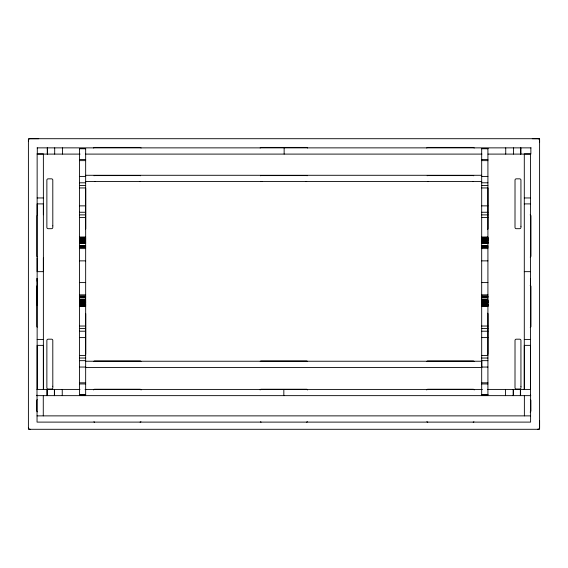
<?xml version="1.0" encoding="UTF-8"?>
<svg xmlns="http://www.w3.org/2000/svg" width="568" height="568" viewBox="0 0 568 568"><rect width="100%" height="100%" fill="white"/><g stroke="black" fill="none" stroke-linecap="round" stroke-linejoin="round"><path stroke-width="0.85" d="M37.14 389.414L37.14 258M37.14 214.761L37.14 153.885M43.374 258L43.374 389.414L43.381 345.358L37.147 345.358L37.147 389.421M43.374 214.761L43.374 153.885L37.147 153.892M530.533 291.782L530.533 278.384M539.6 420.632L539.6 427.612A1.775 1.775 0 0 1 538.13 429.266L537.463 429.294M28.4 141.283L28.421 140.218A1.775 1.775 0 0 1 30.04 138.713L38.73 138.706M139.572 181.54L140.175 181.533M306.081 181.54L306.684 181.533M472.413 181.54L473.258 181.533M37.083 147.865L531.073 147.865M79.428 148.532L85.662 148.532L85.662 394.923L79.428 394.923L79.428 148.532L85.662 148.575M481.685 148.532L487.919 148.532L487.919 394.923L481.685 394.923L481.685 148.532L487.919 148.575M79.428 148.759L85.662 148.759M481.685 148.759L487.919 148.759M80.116 154.098L37.296 154.098L37.296 147.865M85.363 154.098L481.92 154.098M488.004 154.098L530.86 154.098L530.86 147.865M79.428 159.509L85.662 159.509M481.685 159.509L487.919 159.509M79.428 160.637L85.662 160.637M481.685 160.637L487.919 160.637M85.662 175.285L481.685 175.285M79.428 176.414L85.662 176.414M481.685 176.414L487.919 176.414M85.662 181.519L481.685 181.519M79.428 182.797L85.662 182.797M481.685 182.797L487.919 182.797M79.428 185.424L85.662 185.424M481.685 185.424L487.919 185.424M79.428 187.944L85.662 187.944M481.685 187.944L487.919 187.944M37.147 197.955L43.381 197.955M524.292 197.955L530.526 197.955M524.292 203.905L530.526 203.898M79.428 205.864L85.662 205.864M481.685 205.864L487.919 205.864M79.428 212.254L85.662 212.254M481.685 212.254L487.919 212.254M79.428 214.881L85.662 214.881M481.685 214.881L487.919 214.881M79.428 217.43L85.662 217.43M481.685 217.43L487.919 217.43M79.428 237.062L85.662 236.991M481.685 237.062L487.919 236.991M79.428 237.388L85.662 237.41M481.685 237.41L487.919 237.388M79.428 237.566L85.662 237.566M481.685 237.566L487.919 237.566M79.428 238.077L85.662 238.077M481.685 238.077L487.919 238.077M79.428 238.162L85.662 238.162M481.685 238.162L487.919 238.162M79.428 238.304L85.662 238.304M481.685 238.304L487.919 238.304M79.428 238.631L85.662 238.631M481.685 238.631L487.919 238.631M79.428 238.773L85.662 238.773M481.685 238.773L487.919 238.773M79.428 239.128L85.662 239.128M481.685 239.128L487.919 239.128M79.428 239.298L85.662 239.298M481.685 239.298L487.919 239.298M79.428 239.419L85.662 239.419M481.685 239.419L487.919 239.419M79.428 239.554L85.662 239.554M481.685 239.554L487.919 239.554M79.428 240.477L85.662 240.477M481.685 240.477L487.919 240.477M79.428 240.605L85.662 240.605M481.685 240.605L487.919 240.605M79.428 240.796L85.662 240.796M481.685 240.796L487.919 240.796M79.428 240.903L85.662 240.903M481.685 240.903L487.919 240.903M79.428 241.215L85.662 241.215M481.685 241.215L487.919 241.215M85.662 241.556L79.428 241.556L85.662 241.663M481.685 241.556L487.919 241.556L481.685 241.663M79.428 242.103L85.662 242.103M481.685 242.103L487.919 242.103M79.428 242.202L85.662 242.202M481.685 242.202L487.919 242.202M79.428 242.28L85.662 242.28M481.685 242.28L487.919 242.28M79.428 242.628L85.662 242.628M481.685 242.628L487.919 242.628M79.428 242.813L85.662 242.813M481.685 242.813L487.919 242.813M79.428 243.26L85.662 243.26M481.685 243.26L487.919 243.26M79.428 243.352L85.662 243.352M481.685 243.352L487.919 243.352M79.428 243.509L85.662 243.509M481.685 243.509L487.919 243.509M79.428 245.525L85.662 245.525M481.685 245.525L487.919 245.525M79.428 246.214L85.662 246.214M481.685 246.214L487.919 246.214M79.428 246.803L85.662 246.803M481.685 246.803L487.919 246.803M79.428 247.144L85.662 247.144M481.685 247.144L487.919 247.144M79.428 247.485L85.662 247.485M481.685 247.485L487.919 247.485M79.428 248.614L85.662 248.614M481.685 248.614L487.919 248.614M79.428 260.868L85.662 260.868M481.685 260.868L487.919 260.868M524.292 271.66L530.526 271.66M79.428 282.594L85.662 282.594M481.685 282.594L487.919 282.594M79.428 294.849L85.662 294.849M481.685 294.849L487.919 294.849M79.428 295.978L85.662 295.978M481.685 295.978L487.919 295.978M79.428 296.311L85.662 296.311M481.685 296.311L487.919 296.311M79.428 296.659L85.662 296.659M481.685 296.659L487.919 296.659M79.428 297.249L85.662 297.249M481.685 297.249L487.919 297.249M79.428 297.93L85.662 297.93M481.685 297.93L487.919 297.93M79.428 299.954L85.662 299.954M481.685 299.954L487.919 299.954M79.428 300.11L85.662 300.11M481.685 300.11L487.919 300.11M79.428 300.202L85.662 300.202M481.685 300.202L487.919 300.202M79.428 300.649L85.662 300.649M481.685 300.649L487.919 300.649M79.428 301.359L85.662 301.359M481.685 301.359L487.919 301.359M79.428 301.899L85.662 301.8M481.685 301.906L487.919 301.8M79.428 302.24L85.662 302.24M481.685 302.24L487.919 302.24M79.428 302.559L85.662 302.559M481.685 302.559L487.919 302.559M79.428 302.666L85.662 302.666M481.685 302.666L487.919 302.666M79.428 302.851L85.662 302.851M481.685 302.851L487.919 302.851M79.428 302.985L85.662 302.985M481.685 302.985L487.919 302.985M79.428 303.901L85.662 303.901M481.685 303.901L487.919 303.901M79.428 304.036L85.662 304.036M481.685 304.036L487.919 304.036M79.428 304.164L85.662 304.164M481.685 304.164L487.919 304.164M79.428 304.334L85.662 304.334M481.685 304.334L487.919 304.334M79.428 304.689L85.662 304.689M481.685 304.689L487.919 304.689M79.428 304.824L85.662 304.824M481.685 304.824L487.919 304.824M79.428 305.158L85.662 305.158M481.685 305.158L487.919 305.158M79.428 305.293L85.662 305.293M481.685 305.293L487.919 305.293M79.428 305.385L85.662 305.385M481.685 305.385L487.919 305.385M79.428 305.896L85.662 305.896M481.685 305.896L487.919 305.896M79.428 306.046L85.662 306.046M481.685 306.046L487.919 306.046M79.428 306.074L85.662 306.074M481.685 306.074L487.919 306.074M79.428 306.471L85.662 306.471M481.685 306.471L487.919 306.471M79.428 326.032L85.662 326.032M481.685 326.032L487.919 326.032M79.428 328.581L85.662 328.581M481.685 328.581L487.919 328.581M79.428 331.208L85.662 331.208M481.685 331.208L487.919 331.208M79.428 337.591L85.662 337.591M481.685 337.591L487.919 337.591M37.147 339.416L43.381 339.416M524.292 339.416L530.526 339.416M79.428 355.518L85.662 355.518M481.685 355.518L487.919 355.518M79.428 358.032L85.662 358.032M481.685 358.032L487.919 358.032M79.428 360.659L85.662 360.659M481.685 360.659L487.919 360.659M85.662 361.234L481.806 361.234L481.806 367.468L85.662 367.468M79.428 367.049L85.662 367.049M481.685 367.049L487.919 367.049M79.428 382.825L85.662 382.825M481.685 382.825L487.919 382.825M79.428 383.954L85.662 383.954M481.685 383.954L487.919 383.954M79.974 389.414L36.998 389.414L36.998 395.647M85.058 389.414L482.388 389.414M487.706 389.414L530.562 389.414L530.526 345.358L524.292 345.358L524.292 389.421L524.299 153.885L530.526 153.892L530.562 395.647M79.428 394.703L85.662 394.703M481.685 394.703L487.919 394.703M79.428 394.859L85.662 394.881M481.685 394.859L487.919 394.881M36.785 395.647L530.775 395.647M37.041 415.875L530.604 415.875M532.294 138.706L538.002 138.713A1.775 1.775 0 0 1 539.586 140.261L539.6 142.263M261.06 181.533L261.905 181.54M94.551 181.533L95.396 181.54M427.633 181.533L428.236 181.54M530.533 302.275L530.533 305.172M37.147 278.384L37.147 281.274M530.604 395.115L530.604 422.109L37.041 422.109L37.041 395.115M524.37 395.953L524.37 415.875M520.891 147.865L520.891 154.098M520.657 147.865L520.657 154.098M520.593 389.414L520.593 395.647M520.359 389.414L520.359 395.647M513.593 147.865L513.571 154.098M513.294 389.414L513.294 395.647M513.273 389.414L513.273 395.647M505.733 147.865L505.733 154.098M505.435 389.414L505.435 395.647M284.142 147.865L284.142 154.098M283.837 389.414L283.837 395.647M62.544 147.865L62.544 154.098M62.246 389.414L62.246 395.647M54.705 147.865L54.684 154.098M47.499 147.865L47.499 154.098M47.265 147.865L47.265 154.098M47.201 389.414L47.201 395.647M46.967 389.414L46.967 395.647M43.275 395.953L43.275 415.875M37.14 278.377L37.14 305.172M261.138 422.109A1.065 1.065 0 0 1 260.392 421.804M307.437 421.669A1.072 1.072 0 0 1 306.542 422.109M94.636 422.109A1.065 1.065 0 0 1 93.89 421.804M140.935 421.669A1.072 1.072 0 0 1 140.04 422.109M473.925 421.804A1.065 1.065 0 0 1 473.18 422.109M427.775 422.109A1.072 1.072 0 0 1 426.88 421.669M307.508 361.539A1.072 1.072 0 0 0 306.684 360.999L261.06 360.999A1.065 1.065 0 0 0 260.222 361.518M140.999 361.539A1.072 1.072 0 0 0 140.175 360.999L94.551 360.999A1.065 1.065 0 0 0 93.713 361.518M426.809 361.539A1.072 1.072 0 0 1 427.633 360.999L473.258 360.999A1.065 1.065 0 0 1 474.095 361.518M260.549 175.768A1.065 1.065 0 0 1 261.138 175.597L306.542 175.59A1.072 1.072 0 0 1 307.146 175.761M94.047 175.768A1.065 1.065 0 0 1 94.636 175.597L140.04 175.59A1.072 1.072 0 0 1 140.637 175.761M473.769 175.768A1.065 1.065 0 0 0 473.18 175.597L427.775 175.59A1.072 1.072 0 0 0 427.171 175.761M260.158 148.049A1.065 1.065 0 0 1 261.138 147.41L306.542 147.41A1.072 1.072 0 0 1 307.544 148.028M93.656 148.049A1.065 1.065 0 0 1 94.636 147.41L140.04 147.41A1.072 1.072 0 0 1 141.034 148.028M474.159 148.049A1.065 1.065 0 0 0 473.18 147.41L427.775 147.41A1.072 1.072 0 0 0 426.774 148.028M307.586 389.989A1.072 1.072 0 0 0 306.684 389.257L261.06 389.257A1.065 1.065 0 0 0 260.13 389.96M141.084 389.989A1.072 1.072 0 0 0 140.175 389.257L94.551 389.257A1.065 1.065 0 0 0 93.628 389.96M426.731 389.989A1.072 1.072 0 0 1 427.633 389.257L473.258 389.257A1.065 1.065 0 0 1 474.188 389.96M37.218 399.574A1.569 1.569 0 0 0 36.821 400.646L36.821 410.799A1.569 1.569 0 0 0 37.296 411.878M530.143 412.084A1.569 1.569 0 0 0 530.874 410.834L530.86 400.419A1.569 1.569 0 0 0 530.292 399.396M30.175 429.294A1.775 1.775 0 0 1 28.4 427.562M85.448 187.909A1.179 1.179 0 0 1 85.733 188.519L85.747 228.542A1.179 1.179 0 0 1 85.534 229.188M85.448 354.624A1.179 1.179 0 0 0 85.733 354.02L85.747 313.998A1.179 1.179 0 0 0 85.534 313.351M487.628 229.373A1.179 1.179 0 0 0 488.004 228.57L487.997 188.548A1.179 1.179 0 0 0 487.571 187.774M487.628 313.16A1.179 1.179 0 0 1 488.004 313.962L487.997 353.985A1.179 1.179 0 0 1 487.571 354.759M530.214 257.077A1.179 1.179 0 0 0 530.966 256.033L530.959 215.883A1.179 1.179 0 0 0 530.129 214.896M530.214 327.431A1.179 1.179 0 0 0 530.966 326.387L530.959 286.414A1.179 1.179 0 0 0 530.136 285.427M37.218 256.842A1.179 1.179 0 0 1 36.849 256.033L36.856 215.883A1.179 1.179 0 0 1 37.126 215.265M37.218 327.189A1.179 1.179 0 0 1 36.849 326.387L36.856 286.414A1.179 1.179 0 0 1 37.282 285.64M52.81 225.879L52.81 227.441A1.285 1.285 0 0 1 51.525 228.691L48.152 228.691A1.285 1.285 0 0 1 46.867 227.47L46.874 179.964A1.285 1.285 0 0 1 48.024 178.842L51.624 178.842A1.285 1.285 0 0 1 52.796 179.928L52.81 225.879M52.81 386.219L52.81 387.781A1.285 1.285 0 0 1 51.525 389.03L48.152 389.03A1.285 1.285 0 0 1 46.867 387.816L46.874 340.303A1.285 1.285 0 0 1 48.024 339.188L51.624 339.181A1.285 1.285 0 0 1 52.796 340.267L52.81 386.219M520.948 226.277L520.948 227.47A1.285 1.285 0 0 1 519.663 228.691L516.291 228.691A1.285 1.285 0 0 1 515.006 227.441L515.02 179.928A1.285 1.285 0 0 1 516.191 178.842L519.791 178.842A1.285 1.285 0 0 1 520.934 179.964L520.948 226.277M520.948 386.616L520.948 387.816A1.285 1.285 0 0 1 519.663 389.03L516.291 389.03A1.285 1.285 0 0 1 515.006 387.781L515.02 340.267A1.285 1.285 0 0 1 516.191 339.181L519.791 339.181A1.285 1.285 0 0 1 520.934 340.303L520.948 386.616M539.6 138.706L28.4 138.706L28.4 429.294L539.6 429.294L539.6 138.706M43.381 203.905L37.147 203.898L37.147 271.66L43.381 271.66L43.381 203.905M85.662 301.182L79.428 301.182L85.662 301.253M487.919 301.182L481.685 301.182L487.919 301.253M54.407 395.647L54.407 389.414L54.386 395.647"/></g></svg>
